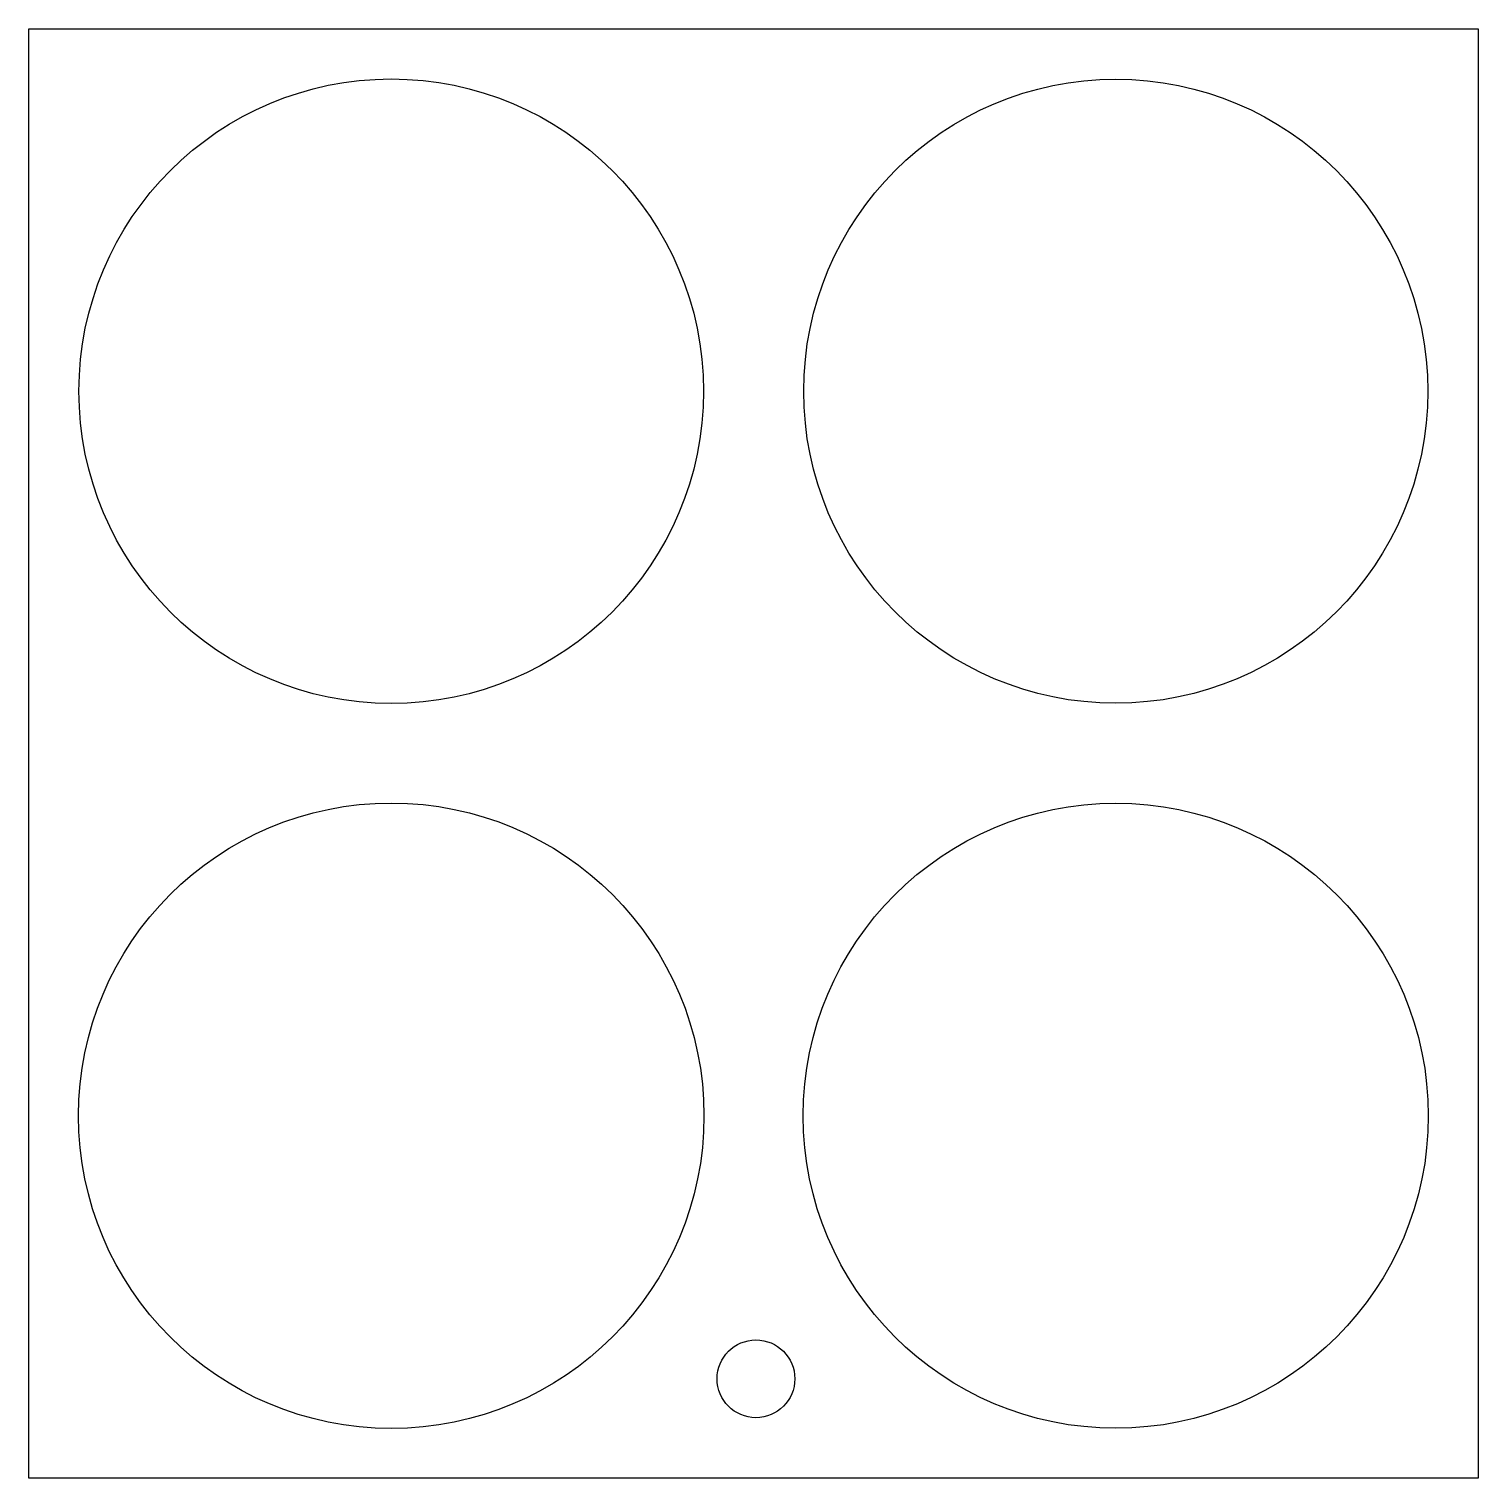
# Model space of a CAD drawing. Header units: millimetres. Extents: x 0 to 30, y -30 to 0.
import ezdxf

# ---------------------------------------------------------------- set-up
doc = ezdxf.new("R2010")
doc.units = ezdxf.units.MM
doc.layers.get('0').update_dxf_attribs({"linetype": 'CONTINUOUS'})

msp = doc.modelspace()

# ---------------------------------------------------------------- linework, layer by layer
msp.add_lwpolyline([(0, 0), (30, 0), (30, -30), (0, -30)], close=True)
for centre, radius in [((7.5, -7.5), 6.465), ((22.5, -7.5), 6.46), ((7.5, -22.5), 6.475), ((22.5, -22.5), 6.47), ((15.05, -27.946), 0.805)]:
    msp.add_circle(centre, radius)

doc.saveas('drawing.dxf')
